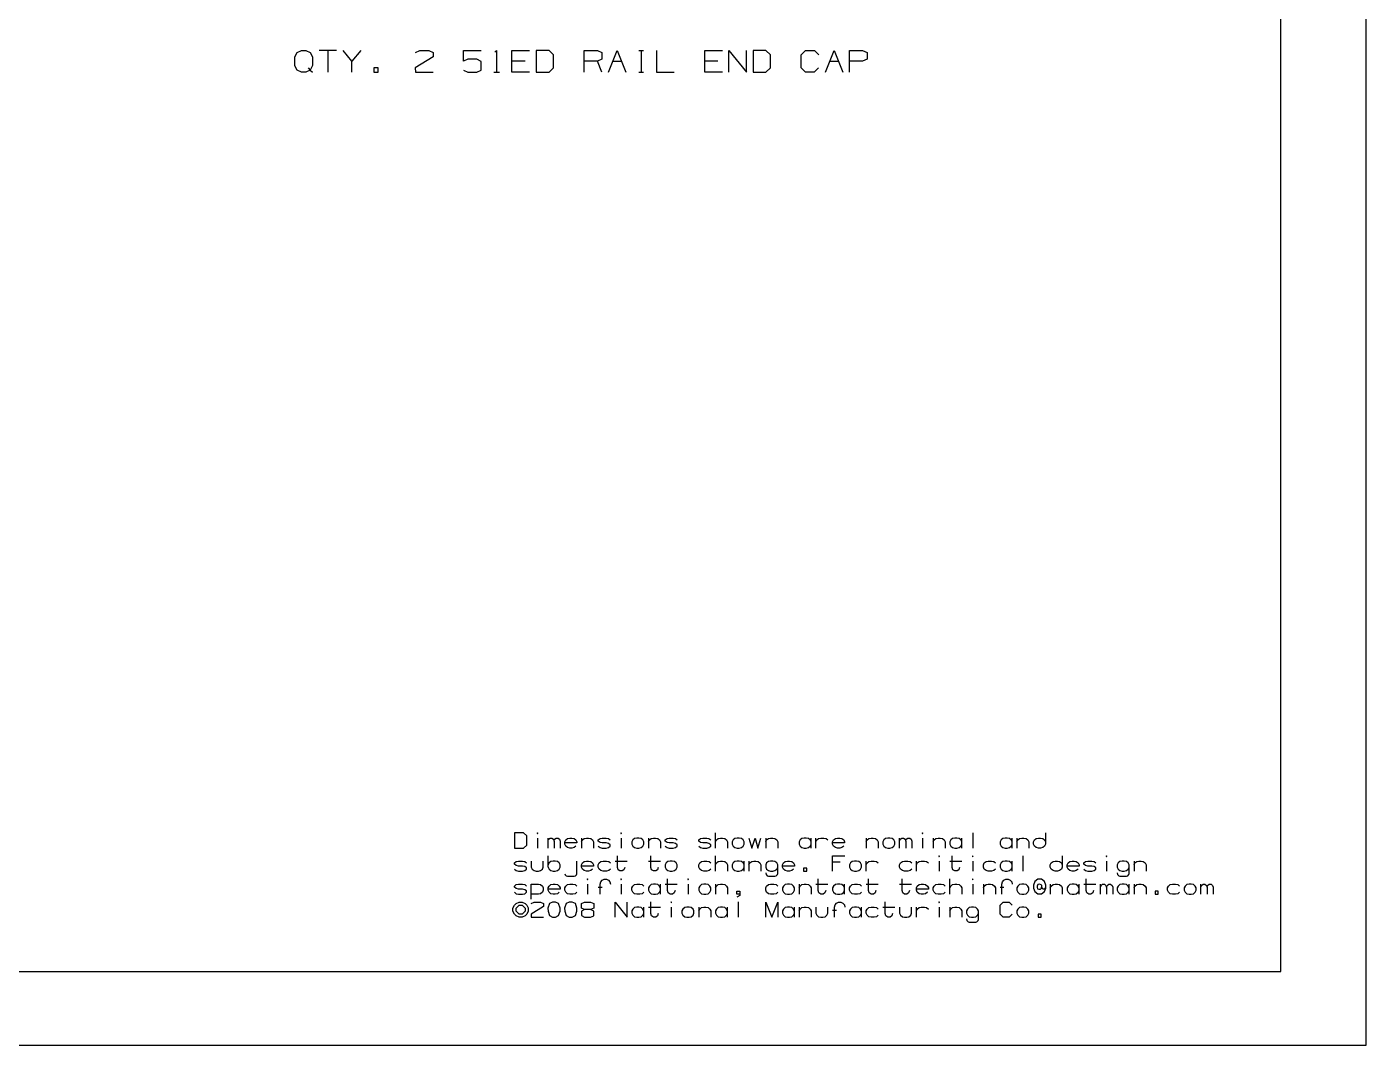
# Model space of a CAD drawing. Extents: x 40 to 4280, y 58 to 3335.
# Drawn here: x 2180 to 4280, y 58 to 1655 of the extents above; entities that cross this region are included whole.
import ezdxf

# ---------------------------------------------------------------- set-up
doc = ezdxf.new("R2010")
doc.units = 0
doc.layers.add('n168-815-5040-box-rail-hangers_techdrawing', color=7, linetype='CONTINUOUS')

msp = doc.modelspace()

# ---------------------------------------------------------------- linework, layer by layer
at = {"layer": 'n168-815-5040-box-rail-hangers_techdrawing', "color": 7}
for points in [[(39.599999, 57.599999), (4280.400893, 57.599999), (4280.400893, 3334.581917), (39.599999, 3334.581917)], [(4146.429896, 3003.028925), (155.257996, 3003.028925), (155.257996, 173.257996), (4146.429896, 173.257996)], [(2978.627926, 1583.65496), (2998.867925, 1583.65496), (3006.096925, 1590.52196), (3006.096925, 1611.12396), (2998.867925, 1617.99096), (2978.627926, 1617.99096)], [(3318.879917, 1583.65496), (3339.119917, 1583.65496), (3346.348916, 1590.52196), (3346.348916, 1611.12396), (3339.119917, 1617.99096), (3318.879917, 1617.99096)], [(2724.107932, 1583.65496), (2730.974932, 1583.65496), (2730.974932, 1590.52196), (2724.107932, 1590.52196)], [(2944.863926, 366.790991), (2958.918926, 366.790991), (2963.938926, 371.559991), (2963.938926, 385.86699), (2958.918926, 390.63599), (2944.863926, 390.63599)], [(2980.654925, 389.12999), (2981.156925, 390.13399), (2980.654925, 390.88699), (2980.153925, 390.13399)], [(3111.924922, 389.12999), (3112.426922, 390.13399), (3111.924922, 390.88699), (3111.422922, 390.13399)], [(3130.146922, 369.802991), (3132.907922, 367.543991), (3136.421922, 366.790991), (3139.685922, 366.790991), (3143.198921, 367.543991), (3145.959921, 369.802991), (3147.465921, 373.065991), (3147.465921, 376.579991), (3145.959921, 379.591991), (3143.198921, 381.85099), (3139.685922, 382.60399), (3136.421922, 382.60399), (3132.907922, 381.85099), (3130.146922, 379.591991), (3128.640922, 376.579991), (3128.640922, 373.065991)], [(3287.670918, 369.802991), (3290.431918, 367.543991), (3293.946918, 366.790991), (3297.208918, 366.790991), (3300.722917, 367.543991), (3303.483917, 369.802991), (3304.989917, 373.065991), (3304.989917, 376.579991), (3303.483917, 379.591991), (3300.722917, 381.85099), (3297.208918, 382.60399), (3293.946918, 382.60399), (3290.431918, 381.85099), (3287.670918, 379.591991), (3286.165918, 376.579991), (3286.165918, 373.065991)], [(3523.957912, 369.802991), (3526.718912, 367.543991), (3530.231912, 366.790991), (3533.495912, 366.790991), (3537.008912, 367.543991), (3539.770912, 369.802991), (3541.275911, 373.065991), (3541.275911, 376.579991), (3539.770912, 379.591991), (3537.008912, 381.85099), (3533.495912, 382.60399), (3530.231912, 382.60399), (3526.718912, 381.85099), (3523.957912, 379.591991), (3522.451912, 376.579991), (3522.451912, 373.065991)], [(3584.49791, 389.12999), (3584.99991, 390.13399), (3584.49791, 390.88699), (3583.99591, 390.13399)], [(3182.65592, 333.659992), (3185.41692, 331.400992), (3188.92992, 330.647992), (3192.19392, 330.647992), (3195.70792, 331.400992), (3198.46792, 333.659992), (3199.97392, 336.922992), (3199.97392, 340.436991), (3198.46792, 343.448991), (3195.70792, 345.707991), (3192.19392, 346.460991), (3188.92992, 346.460991), (3185.41692, 345.707991), (3182.65592, 343.448991), (3181.14892, 340.436991), (3181.14892, 336.922992)], [(3471.449913, 333.659992), (3474.209913, 331.400992), (3477.724913, 330.647992), (3480.986913, 330.647992), (3484.500913, 331.400992), (3487.261913, 333.659992), (3488.768913, 336.922992), (3488.768913, 340.436991), (3487.261913, 343.448991), (3484.500913, 345.707991), (3480.986913, 346.460991), (3477.724913, 346.460991), (3474.209913, 345.707991), (3471.449913, 343.448991), (3469.943913, 340.436991), (3469.943913, 336.922992)], [(3610.75191, 352.986991), (3611.25291, 353.990991), (3610.75191, 354.743991), (3610.24991, 353.990991)], [(3663.259908, 352.986991), (3663.760908, 353.990991), (3663.259908, 354.743991), (3662.756908, 353.990991)], [(3873.291903, 352.986991), (3873.792903, 353.990991), (3873.291903, 354.743991), (3872.789903, 353.990991)], [(3059.416924, 316.843992), (3059.918924, 317.846992), (3059.416924, 318.600992), (3058.914924, 317.846992)], [(3111.924922, 316.843992), (3112.426922, 317.846992), (3111.924922, 318.600992), (3111.422922, 317.846992)], [(3216.94192, 316.843992), (3217.44292, 317.846992), (3216.94192, 318.600992), (3216.43892, 317.846992)], [(3398.208915, 330.647992), (3402.977915, 330.647992), (3402.977915, 335.416992), (3398.208915, 335.416992)], [(3663.259908, 316.843992), (3663.760908, 317.846992), (3663.259908, 318.600992), (3662.756908, 317.846992)], [(3777.813906, 304.042992), (3777.813906, 308.811992), (3775.804906, 314.584992), (3771.036906, 317.846992), (3765.262906, 317.846992), (3760.494906, 314.584992), (3758.737906, 308.811992), (3758.737906, 304.042992), (3760.494906, 298.520993), (3765.262906, 295.006993), (3771.036906, 295.006993), (3775.804906, 298.520993)], [(3235.163919, 297.516993), (3237.924919, 295.257993), (3241.437919, 294.504993), (3244.701919, 294.504993), (3248.214919, 295.257993), (3250.975919, 297.516993), (3252.481919, 300.779992), (3252.481919, 304.293992), (3250.975919, 307.305992), (3248.214919, 309.564992), (3244.701919, 310.317992), (3241.437919, 310.317992), (3237.924919, 309.564992), (3235.163919, 307.305992), (3233.656919, 304.293992), (3233.656919, 300.779992)], [(3366.433916, 297.516993), (3369.194916, 295.257993), (3372.707916, 294.504993), (3375.970916, 294.504993), (3379.484916, 295.257993), (3382.246915, 297.516993), (3383.751915, 300.779992), (3383.751915, 304.293992), (3382.246915, 307.305992), (3379.484916, 309.564992), (3375.970916, 310.317992), (3372.707916, 310.317992), (3369.194916, 309.564992), (3366.433916, 307.305992), (3364.927916, 304.293992), (3364.927916, 300.779992)], [(3733.989907, 297.516993), (3736.749907, 295.257993), (3740.264906, 294.504993), (3743.527906, 294.504993), (3747.041906, 295.257993), (3749.802906, 297.516993), (3751.307906, 300.779992), (3751.307906, 304.293992), (3749.802906, 307.305992), (3747.041906, 309.564992), (3743.527906, 310.317992), (3740.264906, 310.317992), (3736.749907, 309.564992), (3733.989907, 307.305992), (3732.483907, 304.293992), (3732.483907, 300.779992)], [(3949.543901, 294.504993), (3954.312901, 294.504993), (3954.312901, 299.273993), (3949.543901, 299.273993)], [(3996.5299, 297.516993), (3999.2909, 295.257993), (4002.8049, 294.504993), (4006.0679, 294.504993), (4009.5819, 295.257993), (4012.3429, 297.516993), (4013.8489, 300.779992), (4013.8489, 304.293992), (4012.3429, 307.305992), (4009.5819, 309.564992), (4006.0679, 310.317992), (4002.8049, 310.317992), (3999.2909, 309.564992), (3996.5299, 307.305992), (3995.0239, 304.293992), (3995.0239, 300.779992)], [(2961.428926, 272.667993), (2961.428926, 267.899993), (2956.659926, 263.130993), (2951.890926, 263.130993), (2947.122926, 267.899993), (2947.122926, 272.667993), (2951.890926, 277.436993), (2956.659926, 277.436993)], [(3009.167925, 258.361994), (3013.937925, 260.871993), (3016.446925, 267.899993), (3016.446925, 272.667993), (3013.937925, 279.946993), (3009.167925, 282.205993), (3004.398925, 282.205993), (2999.630925, 279.946993), (2997.120925, 272.667993), (2997.371925, 267.899993), (2999.630925, 260.871993), (3004.398925, 258.361994)], [(3035.421924, 258.361994), (3040.190924, 260.871993), (3042.700924, 267.899993), (3042.700924, 272.667993), (3040.190924, 279.946993), (3035.421924, 282.205993), (3030.652924, 282.205993), (3025.884924, 279.946993), (3023.374924, 272.667993), (3023.624924, 267.899993), (3025.884924, 260.871993), (3030.652924, 258.361994)], [(3190.68792, 280.699993), (3191.18892, 281.703993), (3190.68792, 282.456993), (3190.18592, 281.703993)], [(3208.90992, 261.373993), (3211.67092, 259.114994), (3215.18492, 258.361994), (3218.44692, 258.361994), (3221.960919, 259.114994), (3224.721919, 261.373993), (3226.227919, 264.636993), (3226.227919, 268.150993), (3224.721919, 271.162993), (3221.960919, 273.420993), (3218.44692, 274.174993), (3215.18492, 274.174993), (3211.67092, 273.420993), (3208.90992, 271.162993), (3207.40392, 268.150993), (3207.40392, 264.636993)], [(3610.75191, 280.699993), (3611.25291, 281.703993), (3610.75191, 282.456993), (3610.24991, 281.703993)], [(3733.989907, 261.373993), (3736.749907, 259.114994), (3740.264906, 258.361994), (3743.527906, 258.361994), (3747.041906, 259.114994), (3749.802906, 261.373993), (3751.307906, 264.636993), (3751.307906, 268.150993), (3749.802906, 271.162993), (3747.041906, 273.420993), (3743.527906, 274.174993), (3740.264906, 274.174993), (3736.749907, 273.420993), (3733.989907, 271.162993), (3732.483907, 268.150993), (3732.483907, 264.636993)], [(3765.765906, 258.361994), (3770.534906, 258.361994), (3770.534906, 263.130993), (3765.765906, 263.130993)]]:
    msp.add_lwpolyline(points, close=True, dxfattribs=at)
for points in [[(2621.171934, 1590.52196), (2624.424934, 1586.90796), (2617.557935, 1583.65496), (2610.690935, 1583.65496), (2603.822935, 1586.90796), (2600.208935, 1593.77496), (2600.208935, 1607.87096), (2603.822935, 1614.73796), (2610.690935, 1617.99096), (2617.557935, 1617.99096), (2624.424934, 1614.73796), (2628.038934, 1607.87096), (2628.038934, 1594.13696), (2624.424934, 1586.90796), (2628.038934, 1583.65496)], [(2665.844933, 1617.99096), (2638.375934, 1617.99096)], [(2652.110934, 1617.99096), (2652.110934, 1583.65496)], [(2689.916933, 1583.65496), (2689.916933, 1601.00396), (2676.181933, 1617.99096)], [(2703.650932, 1617.99096), (2689.916933, 1601.00396)], [(2789.59993, 1614.73796), (2796.10493, 1617.99096), (2810.20093, 1617.99096), (2817.06793, 1614.73796), (2817.06793, 1607.87096), (2789.23793, 1590.52196), (2789.59993, 1583.65496), (2817.06793, 1583.65496)], [(2864.849928, 1586.90796), (2871.716928, 1583.65496), (2885.812928, 1583.65496), (2892.679928, 1586.90796), (2892.679928, 1600.64296), (2885.812928, 1604.25696), (2871.716928, 1604.25696), (2864.849928, 1601.00396), (2864.849928, 1617.99096), (2892.679928, 1617.99096)], [(2913.859927, 1615.09996), (2916.750927, 1617.99096), (2916.750927, 1583.65496)], [(2968.291926, 1583.65496), (2940.822926, 1583.65496), (2940.822926, 1617.99096), (2968.291926, 1617.99096)], [(3054.239924, 1583.65496), (3054.239924, 1617.99096), (3074.840923, 1617.99096), (3081.708923, 1614.73796), (3081.708923, 1604.25696), (3074.840923, 1601.00396), (3054.239924, 1601.00396)], [(3092.045923, 1583.65496), (3105.779922, 1617.99096), (3119.513922, 1583.65496)], [(3139.970922, 1617.99096), (3146.838921, 1617.99096)], [(3143.585921, 1617.99096), (3143.585921, 1583.65496)], [(3167.656921, 1617.99096), (3167.656921, 1583.65496), (3195.12592, 1583.65496)], [(3270.736918, 1583.65496), (3243.268919, 1583.65496), (3243.268919, 1617.99096), (3270.736918, 1617.99096)], [(3281.073918, 1583.65496), (3281.073918, 1617.99096), (3308.542917, 1583.65496), (3308.542917, 1617.99096)], [(3421.598914, 1590.52196), (3414.731915, 1583.65496), (3401.358915, 1583.65496), (3394.491915, 1590.52196), (3394.491915, 1611.12396), (3401.358915, 1617.99096), (3415.092915, 1617.99096), (3421.960914, 1611.12396)], [(3432.297914, 1583.65496), (3446.031914, 1617.99096), (3459.766914, 1583.65496)], [(3470.102913, 1583.65496), (3470.102913, 1617.99096), (3490.704913, 1617.99096), (3497.571913, 1614.73796), (3497.571913, 1604.25696), (3490.343913, 1601.00396), (3470.102913, 1601.00396)], [(2961.423926, 1601.00396), (2940.822926, 1601.00396)], [(3081.708923, 1583.65496), (3074.840923, 1601.00396)], [(3098.912923, 1601.00396), (3112.646922, 1601.00396)], [(3263.869918, 1601.00396), (3243.268919, 1601.00396)], [(3439.164914, 1601.00396), (3452.898914, 1601.00396)], [(2912.413927, 1583.65496), (2921.087927, 1583.65496)], [(3139.970922, 1583.65496), (3146.838921, 1583.65496)], [(2980.654925, 382.60399), (2980.654925, 366.790991)], [(2997.371925, 366.790991), (2997.371925, 382.60399)], [(2997.371925, 377.834991), (2998.124925, 380.59599), (3000.634925, 382.35299), (3003.395925, 382.35299), (3005.904925, 380.59599), (3006.908925, 377.834991), (3006.908925, 366.790991)], [(3006.908925, 377.834991), (3007.661925, 380.59599), (3010.171925, 382.35299), (3013.183925, 382.35299), (3015.442925, 380.59599), (3016.446925, 377.834991), (3016.446925, 366.790991)], [(3040.943924, 369.802991), (3038.183924, 367.543991), (3034.668924, 366.790991), (3031.405924, 366.790991), (3027.892924, 367.543991), (3025.131924, 369.802991), (3023.624924, 373.065991), (3023.624924, 376.579991), (3025.131924, 379.591991), (3027.892924, 381.85099), (3031.405924, 382.60399), (3034.668924, 382.60399), (3038.183924, 381.85099), (3040.943924, 379.591991), (3042.449924, 376.579991), (3042.449924, 374.822991), (3023.624924, 374.822991)], [(3049.879924, 382.60399), (3049.879924, 366.790991)], [(3049.879924, 376.579991), (3051.384924, 379.591991), (3054.145924, 381.85099), (3057.659924, 382.60399), (3060.922923, 382.60399), (3064.437923, 381.85099), (3067.197923, 379.591991), (3068.703923, 376.579991), (3068.703923, 366.790991)], [(3076.133923, 369.802991), (3078.894923, 367.543991), (3082.408923, 366.790991), (3088.682923, 366.790991), (3092.196923, 367.543991), (3094.957923, 369.802991), (3094.957923, 371.810991), (3092.196923, 373.818991), (3088.682923, 374.822991), (3082.408923, 374.822991), (3078.894923, 375.575991), (3076.133923, 377.583991), (3076.133923, 379.591991), (3078.894923, 381.85099), (3082.408923, 382.60399), (3088.682923, 382.60399), (3092.196923, 381.85099), (3094.957923, 379.591991)], [(3111.924922, 382.60399), (3111.924922, 366.790991)], [(3154.895921, 382.60399), (3154.895921, 366.790991)], [(3154.895921, 376.579991), (3156.401921, 379.591991), (3159.162921, 381.85099), (3162.676921, 382.60399), (3165.938921, 382.60399), (3169.452921, 381.85099), (3172.213921, 379.591991), (3173.719921, 376.579991), (3173.719921, 366.790991)], [(3181.14892, 369.802991), (3183.91092, 367.543991), (3187.42492, 366.790991), (3193.69992, 366.790991), (3197.21292, 367.543991), (3199.97392, 369.802991), (3199.97392, 371.810991), (3197.21292, 373.818991), (3193.69992, 374.822991), (3187.42492, 374.822991), (3183.91092, 375.575991), (3181.14892, 377.583991), (3181.14892, 379.591991), (3183.91092, 381.85099), (3187.42492, 382.60399), (3193.69992, 382.60399), (3197.21292, 381.85099), (3199.97392, 379.591991)], [(3233.656919, 369.802991), (3236.418919, 367.543991), (3239.932919, 366.790991), (3246.207919, 366.790991), (3249.720919, 367.543991), (3252.481919, 369.802991), (3252.481919, 371.810991), (3249.720919, 373.818991), (3246.207919, 374.822991), (3239.932919, 374.822991), (3236.418919, 375.575991), (3233.656919, 377.583991), (3233.656919, 379.591991), (3236.418919, 381.85099), (3239.932919, 382.60399), (3246.207919, 382.60399), (3249.720919, 381.85099), (3252.481919, 379.591991)], [(3259.911919, 366.790991), (3259.911919, 390.63599)], [(3259.911919, 376.579991), (3261.417918, 379.591991), (3264.177918, 381.85099), (3267.692918, 382.60399), (3270.954918, 382.60399), (3274.468918, 381.85099), (3277.229918, 379.591991), (3278.735918, 376.579991), (3278.735918, 366.790991)], [(3312.419917, 382.60399), (3317.187917, 366.790991), (3321.956917, 382.60399), (3326.474917, 366.790991), (3331.243917, 382.60399)], [(3338.673917, 382.60399), (3338.673917, 366.790991)], [(3338.673917, 376.579991), (3340.178916, 379.591991), (3342.939916, 381.85099), (3346.454916, 382.60399), (3349.717916, 382.60399), (3353.231916, 381.85099), (3355.991916, 379.591991), (3357.497916, 376.579991), (3357.497916, 366.790991)], [(3410.005915, 376.579991), (3408.499915, 379.591991), (3405.738915, 381.85099), (3402.225915, 382.60399), (3398.961915, 382.60399), (3395.448915, 381.85099), (3392.687915, 379.591991), (3391.181915, 376.579991), (3391.181915, 373.065991), (3392.687915, 369.802991), (3395.448915, 367.543991), (3398.961915, 366.790991), (3402.225915, 366.790991), (3405.738915, 367.543991), (3408.499915, 369.802991), (3410.005915, 373.065991)], [(3410.005915, 366.790991), (3410.005915, 382.60399)], [(3417.435915, 366.790991), (3417.435915, 382.60399)], [(3417.435915, 376.579991), (3418.941915, 379.591991), (3421.702914, 381.85099), (3425.216914, 382.60399), (3429.984914, 382.60399), (3433.498914, 381.85099), (3436.259914, 379.591991)], [(3461.007913, 369.802991), (3458.246914, 367.543991), (3454.732914, 366.790991), (3451.469914, 366.790991), (3447.956914, 367.543991), (3445.195914, 369.802991), (3443.689914, 373.065991), (3443.689914, 376.579991), (3445.195914, 379.591991), (3447.956914, 381.85099), (3451.469914, 382.60399), (3454.732914, 382.60399), (3458.246914, 381.85099), (3461.007913, 379.591991), (3462.514913, 376.579991), (3462.514913, 374.822991), (3443.689914, 374.822991)], [(3496.197913, 382.60399), (3496.197913, 366.790991)], [(3496.197913, 376.579991), (3497.703913, 379.591991), (3500.464912, 381.85099), (3503.978912, 382.60399), (3507.241912, 382.60399), (3510.754912, 381.85099), (3513.515912, 379.591991), (3515.021912, 376.579991), (3515.021912, 366.790991)], [(3548.705911, 366.790991), (3548.705911, 382.60399)], [(3548.705911, 377.834991), (3549.458911, 380.59599), (3551.968911, 382.35299), (3554.728911, 382.35299), (3557.239911, 380.59599), (3558.243911, 377.834991), (3558.243911, 366.790991)], [(3558.243911, 377.834991), (3558.996911, 380.59599), (3561.505911, 382.35299), (3564.517911, 382.35299), (3566.776911, 380.59599), (3567.780911, 377.834991), (3567.780911, 366.790991)], [(3584.49791, 382.60399), (3584.49791, 366.790991)], [(3601.21391, 382.60399), (3601.21391, 366.790991)], [(3601.21391, 376.579991), (3602.71991, 379.591991), (3605.48091, 381.85099), (3608.99491, 382.60399), (3612.25791, 382.60399), (3615.77091, 381.85099), (3618.53191, 379.591991), (3620.038909, 376.579991), (3620.038909, 366.790991)], [(3646.291909, 376.579991), (3644.785909, 379.591991), (3642.024909, 381.85099), (3638.511909, 382.60399), (3635.248909, 382.60399), (3631.734909, 381.85099), (3628.973909, 379.591991), (3627.467909, 376.579991), (3627.467909, 373.065991), (3628.973909, 369.802991), (3631.734909, 367.543991), (3635.248909, 366.790991), (3638.511909, 366.790991), (3642.024909, 367.543991), (3644.785909, 369.802991), (3646.291909, 373.065991)], [(3646.291909, 366.790991), (3646.291909, 382.60399)], [(3663.259908, 390.88699), (3663.259908, 366.790991)], [(3725.053907, 376.579991), (3723.547907, 379.591991), (3720.787907, 381.85099), (3717.272907, 382.60399), (3714.010907, 382.60399), (3710.496907, 381.85099), (3707.735907, 379.591991), (3706.229907, 376.579991), (3706.229907, 373.065991), (3707.735907, 369.802991), (3710.496907, 367.543991), (3714.010907, 366.790991), (3717.272907, 366.790991), (3720.787907, 367.543991), (3723.547907, 369.802991), (3725.053907, 373.065991)], [(3725.053907, 366.790991), (3725.053907, 382.60399)], [(3732.483907, 382.60399), (3732.483907, 366.790991)], [(3732.483907, 376.579991), (3733.989907, 379.591991), (3736.749907, 381.85099), (3740.264906, 382.60399), (3743.527906, 382.60399), (3747.041906, 381.85099), (3749.802906, 379.591991), (3751.307906, 376.579991), (3751.307906, 366.790991)], [(3777.561906, 390.63599), (3777.561906, 373.065991), (3776.055906, 369.802991), (3773.295906, 367.543991), (3769.780906, 366.790991), (3766.518906, 366.790991), (3763.004906, 367.543991), (3760.243906, 369.802991), (3758.737906, 373.065991), (3758.737906, 376.579991), (3760.243906, 379.591991), (3763.004906, 381.85099), (3766.518906, 382.60399), (3769.780906, 382.60399), (3773.295906, 381.85099), (3776.055906, 379.591991), (3777.561906, 376.579991)], [(2944.863926, 333.659992), (2947.624926, 331.400992), (2951.137926, 330.647992), (2957.412926, 330.647992), (2960.926926, 331.400992), (2963.687926, 333.659992), (2963.687926, 335.667992), (2960.926926, 337.675992), (2957.412926, 338.679992), (2951.137926, 338.679992), (2947.624926, 339.432992), (2944.863926, 341.440991), (2944.863926, 343.448991), (2947.624926, 345.707991), (2951.137926, 346.460991), (2957.412926, 346.460991), (2960.926926, 345.707991), (2963.687926, 343.448991)], [(2971.116926, 346.460991), (2971.116926, 336.922992), (2972.623926, 333.659992), (2975.384926, 331.400992), (2978.897926, 330.647992), (2982.160925, 330.647992), (2985.674925, 331.400992), (2988.436925, 333.659992), (2989.941925, 336.922992), (2989.941925, 346.460991)], [(2997.371925, 336.922992), (2997.371925, 354.492991)], [(2997.371925, 336.922992), (2998.877925, 333.659992), (3001.638925, 331.400992), (3005.152925, 330.647992), (3008.414925, 330.647992), (3011.928925, 331.400992), (3014.689925, 333.659992), (3016.195925, 336.922992), (3016.195925, 340.436991), (3014.689925, 343.448991), (3011.928925, 345.707991), (3008.414925, 346.460991), (3005.152925, 346.460991), (3001.638925, 345.707991), (2998.877925, 343.448991), (2997.371925, 340.436991)], [(3023.624924, 326.631992), (3024.126924, 324.623992), (3025.632924, 323.117992), (3027.641924, 322.867992), (3038.433924, 322.867992), (3040.441924, 323.117992), (3041.947924, 324.623992), (3042.449924, 326.631992), (3042.449924, 346.460991)], [(3067.197923, 333.659992), (3064.437923, 331.400992), (3060.922923, 330.647992), (3057.659924, 330.647992), (3054.145924, 331.400992), (3051.384924, 333.659992), (3049.879924, 336.922992), (3049.879924, 340.436991), (3051.384924, 343.448991), (3054.145924, 345.707991), (3057.659924, 346.460991), (3060.922923, 346.460991), (3064.437923, 345.707991), (3067.197923, 343.448991), (3068.703923, 340.436991), (3068.703923, 338.679992), (3049.879924, 338.679992)], [(3095.208923, 333.659992), (3092.447923, 331.400992), (3088.933923, 330.647992), (3083.913923, 330.647992), (3080.399923, 331.400992), (3077.639923, 333.659992), (3076.133923, 336.922992), (3076.133923, 340.436991), (3077.639923, 343.448991), (3080.399923, 345.707991), (3083.913923, 346.460991), (3088.933923, 346.460991), (3092.447923, 345.707991), (3095.208923, 343.448991)], [(3102.387922, 346.460991), (3121.211922, 346.460991)], [(3117.697922, 336.420992), (3116.442922, 332.906992), (3113.681922, 330.898992), (3110.167922, 330.898992), (3107.155922, 332.906992), (3106.151922, 336.420992), (3106.151922, 354.743991)], [(3154.895921, 346.460991), (3173.719921, 346.460991)], [(3170.206921, 336.420992), (3168.950921, 332.906992), (3166.189921, 330.898992), (3162.676921, 330.898992), (3159.664921, 332.906992), (3158.659921, 336.420992), (3158.659921, 354.743991)], [(3252.732919, 333.659992), (3249.971919, 331.400992), (3246.457919, 330.647992), (3241.437919, 330.647992), (3237.924919, 331.400992), (3235.163919, 333.659992), (3233.656919, 336.922992), (3233.656919, 340.436991), (3235.163919, 343.448991), (3237.924919, 345.707991), (3241.437919, 346.460991), (3246.457919, 346.460991), (3249.971919, 345.707991), (3252.732919, 343.448991)], [(3259.911919, 330.647992), (3259.911919, 354.492991)], [(3259.911919, 340.436991), (3261.417918, 343.448991), (3264.177918, 345.707991), (3267.692918, 346.460991), (3270.954918, 346.460991), (3274.468918, 345.707991), (3277.229918, 343.448991), (3278.735918, 340.436991), (3278.735918, 330.647992)], [(3304.989917, 340.436991), (3303.483917, 343.448991), (3300.722917, 345.707991), (3297.208918, 346.460991), (3293.946918, 346.460991), (3290.431918, 345.707991), (3287.670918, 343.448991), (3286.165918, 340.436991), (3286.165918, 336.922992), (3287.670918, 333.659992), (3290.431918, 331.400992), (3293.946918, 330.647992), (3297.208918, 330.647992), (3300.722917, 331.400992), (3303.483917, 333.659992), (3304.989917, 336.922992)], [(3304.989917, 330.647992), (3304.989917, 346.460991)], [(3312.419917, 346.460991), (3312.419917, 330.647992)], [(3312.419917, 340.436991), (3313.925917, 343.448991), (3316.686917, 345.707991), (3320.200917, 346.460991), (3323.462917, 346.460991), (3326.977917, 345.707991), (3329.738917, 343.448991), (3331.243917, 340.436991), (3331.243917, 330.647992)], [(3338.673917, 327.886992), (3339.174917, 325.376992), (3341.183916, 323.368992), (3342.939916, 322.867992), (3353.231916, 322.867992), (3354.987916, 323.368992), (3356.996916, 325.376992), (3357.497916, 327.133992), (3357.497916, 340.436991), (3355.991916, 343.448991), (3353.231916, 345.707991), (3349.717916, 346.460991), (3346.454916, 346.460991), (3342.939916, 345.707991), (3340.178916, 343.448991), (3338.673917, 340.436991), (3338.673917, 336.922992), (3340.178916, 333.659992), (3342.939916, 331.400992), (3346.454916, 330.647992), (3349.717916, 330.647992), (3353.231916, 331.400992), (3355.991916, 333.659992), (3357.497916, 336.922992)], [(3382.246915, 333.659992), (3379.484916, 331.400992), (3375.970916, 330.647992), (3372.707916, 330.647992), (3369.194916, 331.400992), (3366.433916, 333.659992), (3364.927916, 336.922992), (3364.927916, 340.436991), (3366.433916, 343.448991), (3369.194916, 345.707991), (3372.707916, 346.460991), (3375.970916, 346.460991), (3379.484916, 345.707991), (3382.246915, 343.448991), (3383.751915, 340.436991), (3383.751915, 338.679992), (3364.927916, 338.679992)], [(3443.689914, 330.647992), (3443.689914, 354.492991), (3462.764913, 354.492991)], [(3455.485914, 344.954991), (3443.689914, 344.954991)], [(3496.197913, 330.647992), (3496.197913, 346.460991)], [(3496.197913, 340.436991), (3497.703913, 343.448991), (3500.464912, 345.707991), (3503.978912, 346.460991), (3508.747912, 346.460991), (3512.260912, 345.707991), (3515.021912, 343.448991)], [(3567.780911, 333.659992), (3565.020911, 331.400992), (3561.505911, 330.647992), (3556.485911, 330.647992), (3552.972911, 331.400992), (3550.211911, 333.659992), (3548.705911, 336.922992), (3548.705911, 340.436991), (3550.211911, 343.448991), (3552.972911, 345.707991), (3556.485911, 346.460991), (3561.505911, 346.460991), (3565.020911, 345.707991), (3567.780911, 343.448991)], [(3574.958911, 330.647992), (3574.958911, 346.460991)], [(3574.958911, 340.436991), (3576.465911, 343.448991), (3579.226911, 345.707991), (3582.73991, 346.460991), (3587.50991, 346.460991), (3591.02291, 345.707991), (3593.78391, 343.448991)], [(3610.75191, 346.460991), (3610.75191, 330.647992)], [(3627.467909, 346.460991), (3646.291909, 346.460991)], [(3642.778909, 336.420992), (3641.523909, 332.906992), (3638.762909, 330.898992), (3635.248909, 330.898992), (3632.235909, 332.906992), (3631.231909, 336.420992), (3631.231909, 354.743991)], [(3663.259908, 346.460991), (3663.259908, 330.647992)], [(3699.050908, 333.659992), (3696.289908, 331.400992), (3692.775908, 330.647992), (3687.756908, 330.647992), (3684.241908, 331.400992), (3681.481908, 333.659992), (3679.975908, 336.922992), (3679.975908, 340.436991), (3681.481908, 343.448991), (3684.241908, 345.707991), (3687.756908, 346.460991), (3692.775908, 346.460991), (3696.289908, 345.707991), (3699.050908, 343.448991)], [(3725.053907, 340.436991), (3723.547907, 343.448991), (3720.787907, 345.707991), (3717.272907, 346.460991), (3714.010907, 346.460991), (3710.496907, 345.707991), (3707.735907, 343.448991), (3706.229907, 340.436991), (3706.229907, 336.922992), (3707.735907, 333.659992), (3710.496907, 331.400992), (3714.010907, 330.647992), (3717.272907, 330.647992), (3720.787907, 331.400992), (3723.547907, 333.659992), (3725.053907, 336.922992)], [(3725.053907, 330.647992), (3725.053907, 346.460991)], [(3742.020906, 354.743991), (3742.020906, 330.647992)], [(3803.816905, 354.492991), (3803.816905, 336.922992), (3802.310905, 333.659992), (3799.548905, 331.400992), (3796.035905, 330.647992), (3792.771905, 330.647992), (3789.258905, 331.400992), (3786.497905, 333.659992), (3784.991905, 336.922992), (3784.991905, 340.436991), (3786.497905, 343.448991), (3789.258905, 345.707991), (3792.771905, 346.460991), (3796.035905, 346.460991), (3799.548905, 345.707991), (3802.310905, 343.448991), (3803.816905, 340.436991)], [(3828.563904, 333.659992), (3825.802904, 331.400992), (3822.289904, 330.647992), (3819.026905, 330.647992), (3815.512905, 331.400992), (3812.751905, 333.659992), (3811.245905, 336.922992), (3811.245905, 340.436991), (3812.751905, 343.448991), (3815.512905, 345.707991), (3819.026905, 346.460991), (3822.289904, 346.460991), (3825.802904, 345.707991), (3828.563904, 343.448991), (3830.070904, 340.436991), (3830.070904, 338.679992), (3811.245905, 338.679992)], [(3837.499904, 333.659992), (3840.260904, 331.400992), (3843.773904, 330.647992), (3850.049904, 330.647992), (3853.562904, 331.400992), (3856.324904, 333.659992), (3856.324904, 335.667992), (3853.562904, 337.675992), (3850.049904, 338.679992), (3843.773904, 338.679992), (3840.260904, 339.432992), (3837.499904, 341.440991), (3837.499904, 343.448991), (3840.260904, 345.707991), (3843.773904, 346.460991), (3850.049904, 346.460991), (3853.562904, 345.707991), (3856.324904, 343.448991)], [(3873.291903, 346.460991), (3873.291903, 330.647992)], [(3890.007903, 327.886992), (3890.509903, 325.376992), (3892.517903, 323.368992), (3894.274903, 322.867992), (3904.564902, 322.867992), (3906.322902, 323.368992), (3908.330902, 325.376992), (3908.832902, 327.133992), (3908.832902, 340.436991), (3907.326902, 343.448991), (3904.564902, 345.707991), (3901.051902, 346.460991), (3897.788903, 346.460991), (3894.274903, 345.707991), (3891.513903, 343.448991), (3890.007903, 340.436991), (3890.007903, 336.922992), (3891.513903, 333.659992), (3894.274903, 331.400992), (3897.788903, 330.647992), (3901.051902, 330.647992), (3904.564902, 331.400992), (3907.326902, 333.659992), (3908.832902, 336.922992)], [(3916.261902, 346.460991), (3916.261902, 330.647992)], [(3916.261902, 340.436991), (3917.767902, 343.448991), (3920.528902, 345.707991), (3924.042902, 346.460991), (3927.305902, 346.460991), (3930.819902, 345.707991), (3933.579902, 343.448991), (3935.085902, 340.436991), (3935.085902, 330.647992)], [(3079.145923, 294.504993), (3079.145923, 310.317992), (3079.897923, 313.831992), (3082.157923, 316.591992), (3085.168923, 318.098992), (3088.933923, 318.098992), (3092.196923, 316.591992), (3094.456923, 313.831992), (3095.208923, 310.317992)], [(3196.45992, 300.277992), (3195.20492, 296.763993), (3192.44392, 294.755993), (3188.92992, 294.755993), (3185.91792, 296.763993), (3184.91492, 300.277992), (3184.91492, 318.600992)], [(3432.745914, 300.277992), (3431.490914, 296.763993), (3428.730914, 294.755993), (3425.216914, 294.755993), (3422.203914, 296.763993), (3421.199914, 300.277992), (3421.199914, 318.600992)], [(3511.507912, 300.277992), (3510.253912, 296.763993), (3507.492912, 294.755993), (3503.978912, 294.755993), (3500.966912, 296.763993), (3499.962913, 300.277992), (3499.962913, 318.600992)], [(3564.016911, 300.277992), (3562.761911, 296.763993), (3559.999911, 294.755993), (3556.485911, 294.755993), (3553.474911, 296.763993), (3552.470911, 300.277992), (3552.470911, 318.600992)], [(3627.467909, 294.504993), (3627.467909, 318.348992)], [(3709.241907, 294.504993), (3709.241907, 310.317992), (3709.994907, 313.831992), (3712.252907, 316.591992), (3715.265907, 318.098992), (3719.030907, 318.098992), (3722.292907, 316.591992), (3724.551907, 313.831992), (3725.304907, 310.317992)], [(3852.810904, 300.277992), (3851.555904, 296.763993), (3848.794904, 294.755993), (3845.280904, 294.755993), (3842.268904, 296.763993), (3841.264904, 300.277992), (3841.264904, 318.600992)], [(2944.863926, 297.516993), (2947.624926, 295.257993), (2951.137926, 294.504993), (2957.412926, 294.504993), (2960.926926, 295.257993), (2963.687926, 297.516993), (2963.687926, 299.524993), (2960.926926, 301.532992), (2957.412926, 302.536992), (2951.137926, 302.536992), (2947.624926, 303.289992), (2944.863926, 305.297992), (2944.863926, 307.305992), (2947.624926, 309.564992), (2951.137926, 310.317992), (2957.412926, 310.317992), (2960.926926, 309.564992), (2963.687926, 307.305992)], [(2971.116926, 286.723993), (2971.116926, 310.317992), (2982.160925, 310.317992), (2985.674925, 309.564992), (2988.436925, 307.305992), (2989.941925, 304.293992), (2989.941925, 300.779992), (2988.436925, 297.516993), (2985.674925, 295.257993), (2982.160925, 294.504993), (2971.116926, 294.504993)], [(3014.689925, 297.516993), (3011.928925, 295.257993), (3008.414925, 294.504993), (3005.152925, 294.504993), (3001.638925, 295.257993), (2998.877925, 297.516993), (2997.371925, 300.779992), (2997.371925, 304.293992), (2998.877925, 307.305992), (3001.638925, 309.564992), (3005.152925, 310.317992), (3008.414925, 310.317992), (3011.928925, 309.564992), (3014.689925, 307.305992), (3016.195925, 304.293992), (3016.195925, 302.536992), (2997.371925, 302.536992)], [(3042.700924, 297.516993), (3039.939924, 295.257993), (3036.425924, 294.504993), (3031.405924, 294.504993), (3027.892924, 295.257993), (3025.131924, 297.516993), (3023.624924, 300.779992), (3023.624924, 304.293992), (3025.131924, 307.305992), (3027.892924, 309.564992), (3031.405924, 310.317992), (3036.425924, 310.317992), (3039.939924, 309.564992), (3042.700924, 307.305992)], [(3059.416924, 310.317992), (3059.416924, 294.504993)], [(3082.157923, 305.046992), (3076.133923, 305.046992)], [(3111.924922, 310.317992), (3111.924922, 294.504993)], [(3147.716921, 297.516993), (3144.955921, 295.257993), (3141.441921, 294.504993), (3136.421922, 294.504993), (3132.907922, 295.257993), (3130.146922, 297.516993), (3128.640922, 300.779992), (3128.640922, 304.293992), (3130.146922, 307.305992), (3132.907922, 309.564992), (3136.421922, 310.317992), (3141.441921, 310.317992), (3144.955921, 309.564992), (3147.716921, 307.305992)], [(3173.719921, 304.293992), (3172.213921, 307.305992), (3169.452921, 309.564992), (3165.938921, 310.317992), (3162.676921, 310.317992), (3159.162921, 309.564992), (3156.401921, 307.305992), (3154.895921, 304.293992), (3154.895921, 300.779992), (3156.401921, 297.516993), (3159.162921, 295.257993), (3162.676921, 294.504993), (3165.938921, 294.504993), (3169.452921, 295.257993), (3172.213921, 297.516993), (3173.719921, 300.779992)], [(3173.719921, 294.504993), (3173.719921, 310.317992)], [(3181.14892, 310.317992), (3199.97392, 310.317992)], [(3216.94192, 310.317992), (3216.94192, 294.504993)], [(3259.911919, 310.317992), (3259.911919, 294.504993)], [(3259.911919, 304.293992), (3261.417918, 307.305992), (3264.177918, 309.564992), (3267.692918, 310.317992), (3270.954918, 310.317992), (3274.468918, 309.564992), (3277.229918, 307.305992), (3278.735918, 304.293992), (3278.735918, 294.504993)], [(3297.961918, 294.504993), (3293.192918, 294.504993), (3293.192918, 299.273993), (3297.961918, 299.273993), (3297.961918, 292.245993), (3293.192918, 289.735993)], [(3357.749916, 297.516993), (3354.987916, 295.257993), (3351.473916, 294.504993), (3346.454916, 294.504993), (3342.939916, 295.257993), (3340.178916, 297.516993), (3338.673917, 300.779992), (3338.673917, 304.293992), (3340.178916, 307.305992), (3342.939916, 309.564992), (3346.454916, 310.317992), (3351.473916, 310.317992), (3354.987916, 309.564992), (3357.749916, 307.305992)], [(3391.181915, 310.317992), (3391.181915, 294.504993)], [(3391.181915, 304.293992), (3392.687915, 307.305992), (3395.448915, 309.564992), (3398.961915, 310.317992), (3402.225915, 310.317992), (3405.738915, 309.564992), (3408.499915, 307.305992), (3410.005915, 304.293992), (3410.005915, 294.504993)], [(3417.435915, 310.317992), (3436.259914, 310.317992)], [(3462.514913, 304.293992), (3461.007913, 307.305992), (3458.246914, 309.564992), (3454.732914, 310.317992), (3451.469914, 310.317992), (3447.956914, 309.564992), (3445.195914, 307.305992), (3443.689914, 304.293992), (3443.689914, 300.779992), (3445.195914, 297.516993), (3447.956914, 295.257993), (3451.469914, 294.504993), (3454.732914, 294.504993), (3458.246914, 295.257993), (3461.007913, 297.516993), (3462.514913, 300.779992)], [(3462.514913, 294.504993), (3462.514913, 310.317992)], [(3489.018913, 297.516993), (3486.257913, 295.257993), (3482.744913, 294.504993), (3477.724913, 294.504993), (3474.209913, 295.257993), (3471.449913, 297.516993), (3469.943913, 300.779992), (3469.943913, 304.293992), (3471.449913, 307.305992), (3474.209913, 309.564992), (3477.724913, 310.317992), (3482.744913, 310.317992), (3486.257913, 309.564992), (3489.018913, 307.305992)], [(3496.197913, 310.317992), (3515.021912, 310.317992)], [(3548.705911, 310.317992), (3567.529911, 310.317992)], [(3592.27791, 297.516993), (3589.51691, 295.257993), (3586.00391, 294.504993), (3582.73991, 294.504993), (3579.226911, 295.257993), (3576.465911, 297.516993), (3574.958911, 300.779992), (3574.958911, 304.293992), (3576.465911, 307.305992), (3579.226911, 309.564992), (3582.73991, 310.317992), (3586.00391, 310.317992), (3589.51691, 309.564992), (3592.27791, 307.305992), (3593.78391, 304.293992), (3593.78391, 302.536992), (3574.958911, 302.536992)], [(3620.289909, 297.516993), (3617.52791, 295.257993), (3614.01391, 294.504993), (3608.99491, 294.504993), (3605.48091, 295.257993), (3602.71991, 297.516993), (3601.21391, 300.779992), (3601.21391, 304.293992), (3602.71991, 307.305992), (3605.48091, 309.564992), (3608.99491, 310.317992), (3614.01391, 310.317992), (3617.52791, 309.564992), (3620.289909, 307.305992)], [(3627.467909, 304.293992), (3628.973909, 307.305992), (3631.734909, 309.564992), (3635.248909, 310.317992), (3638.511909, 310.317992), (3642.024909, 309.564992), (3644.785909, 307.305992), (3646.291909, 304.293992), (3646.291909, 294.504993)], [(3663.259908, 310.317992), (3663.259908, 294.504993)], [(3679.975908, 310.317992), (3679.975908, 294.504993)], [(3679.975908, 304.293992), (3681.481908, 307.305992), (3684.241908, 309.564992), (3687.756908, 310.317992), (3691.019908, 310.317992), (3694.532908, 309.564992), (3697.293908, 307.305992), (3698.799908, 304.293992), (3698.799908, 294.504993)], [(3712.252907, 305.046992), (3706.229907, 305.046992)], [(3777.561906, 307.807992), (3776.809906, 303.540992), (3775.303906, 302.536992), (3774.048906, 302.536992), (3772.291906, 303.289992), (3771.789906, 308.058992), (3770.534906, 309.313992), (3768.024906, 310.317992), (3765.262906, 309.564992), (3764.259906, 307.305992), (3764.259906, 304.795992), (3764.761906, 303.038992), (3767.020906, 302.285992), (3769.530906, 302.285992), (3771.287906, 304.042992), (3771.789906, 308.058992)], [(3784.991905, 310.317992), (3784.991905, 294.504993)], [(3784.991905, 304.293992), (3786.497905, 307.305992), (3789.258905, 309.564992), (3792.771905, 310.317992), (3796.035905, 310.317992), (3799.548905, 309.564992), (3802.310905, 307.305992), (3803.816905, 304.293992), (3803.816905, 294.504993)], [(3830.070904, 304.293992), (3828.563904, 307.305992), (3825.802904, 309.564992), (3822.289904, 310.317992), (3819.026905, 310.317992), (3815.512905, 309.564992), (3812.751905, 307.305992), (3811.245905, 304.293992), (3811.245905, 300.779992), (3812.751905, 297.516993), (3815.512905, 295.257993), (3819.026905, 294.504993), (3822.289904, 294.504993), (3825.802904, 295.257993), (3828.563904, 297.516993), (3830.070904, 300.779992)], [(3830.070904, 294.504993), (3830.070904, 310.317992)], [(3837.499904, 310.317992), (3856.324904, 310.317992)], [(3863.753903, 294.504993), (3863.753903, 310.317992)], [(3863.753903, 305.548992), (3864.506903, 308.309992), (3867.016903, 310.066992), (3869.777903, 310.066992), (3872.287903, 308.309992), (3873.291903, 305.548992), (3873.291903, 294.504993)], [(3873.291903, 305.548992), (3874.044903, 308.309992), (3876.554903, 310.066992), (3879.566903, 310.066992), (3881.825903, 308.309992), (3882.828903, 305.548992), (3882.828903, 294.504993)], [(3908.832902, 304.293992), (3907.326902, 307.305992), (3904.564902, 309.564992), (3901.051902, 310.317992), (3897.788903, 310.317992), (3894.274903, 309.564992), (3891.513903, 307.305992), (3890.007903, 304.293992), (3890.007903, 300.779992), (3891.513903, 297.516993), (3894.274903, 295.257993), (3897.788903, 294.504993), (3901.051902, 294.504993), (3904.564902, 295.257993), (3907.326902, 297.516993), (3908.832902, 300.779992)], [(3908.832902, 294.504993), (3908.832902, 310.317992)], [(3916.261902, 310.317992), (3916.261902, 294.504993)], [(3916.261902, 304.293992), (3917.767902, 307.305992), (3920.528902, 309.564992), (3924.042902, 310.317992), (3927.305902, 310.317992), (3930.819902, 309.564992), (3933.579902, 307.305992), (3935.085902, 304.293992), (3935.085902, 294.504993)], [(3987.8459, 297.516993), (3985.0849, 295.257993), (3981.5709, 294.504993), (3976.550901, 294.504993), (3973.036901, 295.257993), (3970.275901, 297.516993), (3968.769901, 300.779992), (3968.769901, 304.293992), (3970.275901, 307.305992), (3973.036901, 309.564992), (3976.550901, 310.317992), (3981.5709, 310.317992), (3985.0849, 309.564992), (3987.8459, 307.305992)], [(4021.277899, 294.504993), (4021.277899, 310.317992)], [(4021.277899, 305.548992), (4022.030899, 308.309992), (4024.540899, 310.066992), (4027.301899, 310.066992), (4029.811899, 308.309992), (4030.815899, 305.548992), (4030.815899, 294.504993)], [(4030.815899, 305.548992), (4031.568899, 308.309992), (4034.078899, 310.066992), (4037.089899, 310.066992), (4039.349899, 308.309992), (4040.353899, 305.548992), (4040.353899, 294.504993)], [(2966.197926, 272.667993), (2966.197926, 267.899993), (2963.938926, 263.130993), (2961.428926, 260.620993), (2956.659926, 258.361994), (2951.890926, 258.361994), (2947.122926, 260.620993), (2944.612926, 263.130993), (2942.353926, 267.899993), (2942.353926, 272.667993), (2944.612926, 277.436993), (2947.122926, 279.946993), (2951.890926, 282.205993), (2956.659926, 282.205993), (2961.428926, 279.946993), (2963.938926, 277.436993), (2966.197926, 272.919993)], [(2971.116926, 279.946993), (2975.634926, 282.205993), (2985.423925, 282.205993), (2990.192925, 279.946993), (2990.192925, 275.177993), (2970.866926, 263.130993), (2971.116926, 258.361994), (2990.192925, 258.361994)], [(3054.396924, 270.408993), (3049.879924, 272.667993), (3049.879924, 279.946993), (3054.396924, 282.205993), (3064.185923, 282.205993), (3068.955923, 279.946993), (3068.955923, 272.667993), (3064.185923, 270.408993), (3054.396924, 270.408993), (3049.627924, 267.899993), (3049.627924, 260.871993), (3054.396924, 258.361994), (3064.185923, 258.361994), (3068.955923, 260.620993), (3068.955923, 267.899993), (3064.185923, 270.408993)], [(3102.387922, 258.361994), (3102.387922, 282.205993), (3121.462922, 258.361994), (3121.462922, 282.205993)], [(3147.465921, 268.150993), (3145.959921, 271.162993), (3143.198921, 273.420993), (3139.685922, 274.174993), (3136.421922, 274.174993), (3132.907922, 273.420993), (3130.146922, 271.162993), (3128.640922, 268.150993), (3128.640922, 264.636993), (3130.146922, 261.373993), (3132.907922, 259.114994), (3136.421922, 258.361994), (3139.685922, 258.361994), (3143.198921, 259.114994), (3145.959921, 261.373993), (3147.465921, 264.636993)], [(3147.465921, 258.361994), (3147.465921, 274.174993)], [(3154.895921, 274.174993), (3173.719921, 274.174993)], [(3170.206921, 264.134993), (3168.950921, 260.620993), (3166.189921, 258.612994), (3162.676921, 258.612994), (3159.664921, 260.620993), (3158.659921, 264.134993), (3158.659921, 282.456993)], [(3190.68792, 274.174993), (3190.68792, 258.361994)], [(3233.656919, 274.174993), (3233.656919, 258.361994)], [(3233.656919, 268.150993), (3235.163919, 271.162993), (3237.924919, 273.420993), (3241.437919, 274.174993), (3244.701919, 274.174993), (3248.214919, 273.420993), (3250.975919, 271.162993), (3252.481919, 268.150993), (3252.481919, 258.361994)], [(3278.735918, 268.150993), (3277.229918, 271.162993), (3274.468918, 273.420993), (3270.954918, 274.174993), (3267.692918, 274.174993), (3264.177918, 273.420993), (3261.417918, 271.162993), (3259.911919, 268.150993), (3259.911919, 264.636993), (3261.417918, 261.373993), (3264.177918, 259.114994), (3267.692918, 258.361994), (3270.954918, 258.361994), (3274.468918, 259.114994), (3277.229918, 261.373993), (3278.735918, 264.636993)], [(3278.735918, 258.361994), (3278.735918, 274.174993)], [(3295.703918, 282.456993), (3295.703918, 258.361994)], [(3338.673917, 258.361994), (3338.673917, 282.205993), (3348.210916, 258.361994), (3357.749916, 282.205993), (3357.749916, 258.361994)], [(3383.751915, 268.150993), (3382.246915, 271.162993), (3379.484916, 273.420993), (3375.970916, 274.174993), (3372.707916, 274.174993), (3369.194916, 273.420993), (3366.433916, 271.162993), (3364.927916, 268.150993), (3364.927916, 264.636993), (3366.433916, 261.373993), (3369.194916, 259.114994), (3372.707916, 258.361994), (3375.970916, 258.361994), (3379.484916, 259.114994), (3382.246915, 261.373993), (3383.751915, 264.636993)], [(3383.751915, 258.361994), (3383.751915, 274.174993)], [(3391.181915, 274.174993), (3391.181915, 258.361994)], [(3391.181915, 268.150993), (3392.687915, 271.162993), (3395.448915, 273.420993), (3398.961915, 274.174993), (3402.225915, 274.174993), (3405.738915, 273.420993), (3408.499915, 271.162993), (3410.005915, 268.150993), (3410.005915, 258.361994)], [(3417.435915, 274.174993), (3417.435915, 264.636993), (3418.941915, 261.373993), (3421.702914, 259.114994), (3425.216914, 258.361994), (3428.478914, 258.361994), (3431.992914, 259.114994), (3434.753914, 261.373993), (3436.259914, 264.636993), (3436.259914, 274.174993)], [(3446.701914, 258.361994), (3446.701914, 274.174993), (3447.454914, 277.688993), (3449.713914, 280.448993), (3452.725914, 281.954993), (3456.489914, 281.954993), (3459.752914, 280.448993), (3462.011913, 277.688993), (3462.764913, 274.174993)], [(3488.768913, 268.150993), (3487.261913, 271.162993), (3484.500913, 273.420993), (3480.986913, 274.174993), (3477.724913, 274.174993), (3474.209913, 273.420993), (3471.449913, 271.162993), (3469.943913, 268.150993), (3469.943913, 264.636993), (3471.449913, 261.373993), (3474.209913, 259.114994), (3477.724913, 258.361994), (3480.986913, 258.361994), (3484.500913, 259.114994), (3487.261913, 261.373993), (3488.768913, 264.636993)], [(3488.768913, 258.361994), (3488.768913, 274.174993)], [(3515.272912, 261.373993), (3512.511912, 259.114994), (3508.998912, 258.361994), (3503.978912, 258.361994), (3500.464912, 259.114994), (3497.703913, 261.373993), (3496.197913, 264.636993), (3496.197913, 268.150993), (3497.703913, 271.162993), (3500.464912, 273.420993), (3503.978912, 274.174993), (3508.998912, 274.174993), (3512.511912, 273.420993), (3515.272912, 271.162993)], [(3522.451912, 274.174993), (3541.275911, 274.174993)], [(3537.761912, 264.134993), (3536.506912, 260.620993), (3533.746912, 258.612994), (3530.231912, 258.612994), (3527.219912, 260.620993), (3526.215912, 264.134993), (3526.215912, 282.456993)], [(3548.705911, 274.174993), (3548.705911, 264.636993), (3550.211911, 261.373993), (3552.972911, 259.114994), (3556.485911, 258.361994), (3559.749911, 258.361994), (3563.263911, 259.114994), (3566.023911, 261.373993), (3567.529911, 264.636993), (3567.529911, 274.174993)], [(3574.958911, 258.361994), (3574.958911, 274.174993)], [(3574.958911, 268.150993), (3576.465911, 271.162993), (3579.226911, 273.420993), (3582.73991, 274.174993), (3587.50991, 274.174993), (3591.02291, 273.420993), (3593.78391, 271.162993)], [(3610.75191, 274.174993), (3610.75191, 258.361994)], [(3627.467909, 274.174993), (3627.467909, 258.361994)], [(3627.467909, 268.150993), (3628.973909, 271.162993), (3631.734909, 273.420993), (3635.248909, 274.174993), (3638.511909, 274.174993), (3642.024909, 273.420993), (3644.785909, 271.162993), (3646.291909, 268.150993), (3646.291909, 258.361994)], [(3653.721909, 255.600994), (3654.223909, 253.090994), (3656.231909, 251.082994), (3657.988909, 250.580994), (3668.279908, 250.580994), (3670.035908, 251.082994), (3672.043908, 253.090994), (3672.545908, 254.847994), (3672.545908, 268.150993), (3671.039908, 271.162993), (3668.279908, 273.420993), (3664.764908, 274.174993), (3661.502908, 274.174993), (3657.988909, 273.420993), (3655.227909, 271.162993), (3653.721909, 268.150993), (3653.721909, 264.636993), (3655.227909, 261.373993), (3657.988909, 259.114994), (3661.502908, 258.361994), (3664.764908, 258.361994), (3668.279908, 259.114994), (3671.039908, 261.373993), (3672.545908, 264.636993)], [(3725.053907, 263.130993), (3720.285907, 258.361994), (3710.998907, 258.361994), (3706.229907, 263.130993), (3706.229907, 277.436993), (3710.998907, 282.205993), (3720.535907, 282.205993), (3725.304907, 277.436993)], [(3449.713914, 268.903993), (3443.689914, 268.903993)]]:
    msp.add_lwpolyline(points, dxfattribs=at)

doc.saveas('drawing.dxf')
